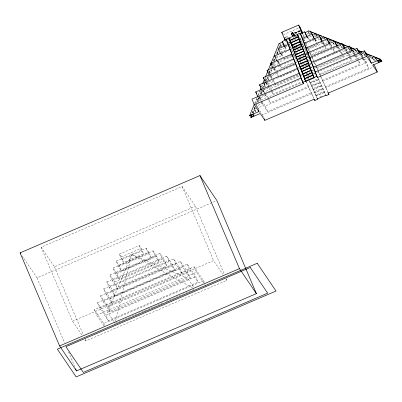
<?xml version="1.0" encoding="UTF-8"?>
<svg xmlns="http://www.w3.org/2000/svg" width="402" height="402" viewBox="0 0 402 402"><rect width="100%" height="100%" fill="white"/><g stroke="black" fill="none" stroke-linecap="round" stroke-linejoin="round"><path stroke-width="0.3" stroke-dasharray="2.01 1.51" d="M115.675 320.932L131.665 254.516L187.417 277.968L193.905 287.546M254.682 103.339L256.808 98.123M257.989 95.224L259.647 91.169M261.3 87.108L262.486 84.209M254.943 103.731L257.31 97.932M258.255 95.616L260.144 90.978M261.802 86.917L262.983 84.023M264.878 79.385L265.586 77.641M252.426 113.022L254.793 107.223M256.446 103.163L259.049 96.787M259.993 94.47L261.652 90.41M262.596 88.093L264.486 83.455M265.672 80.556L267.089 77.073M268.742 73.018L269.928 70.119M270.873 67.797L271.345 66.642M272.29 64.32L273.471 61.421M273.707 60.843L274.656 58.526M276.31 54.466L277.968 50.406M279.149 47.506L280.093 45.19L280.862 44.858L281.561 46.501M252.928 112.831L255.295 107.032M257.185 102.394L259.315 97.178M260.496 94.279L262.149 90.219M263.094 87.902L264.988 83.264M265.933 80.943L267.591 76.888M269.245 72.827L270.425 69.928M272.556 64.712L273.265 62.973M274.209 60.652L274.918 58.913M277.048 53.697L278.465 50.22M279.651 47.32L280.36 45.582L283.732 44.13M253.074 113.228L252.376 111.58L254.592 110.63L254.938 109.781L254.009 107.59L256.22 106.636M259.476 98.651L259.823 97.797L260.617 98.972L260.27 99.822L258.059 100.771L257.265 99.601L259.476 98.651L260.27 99.822M261.104 94.656L261.451 93.807L260.521 91.611L262.732 90.661L263.084 89.812L263.873 90.983L263.526 91.832L261.315 92.787L260.521 91.611M265.441 82.912L263.782 83.626L264.712 85.817L264.365 86.666L262.149 87.621L262.848 89.264M266.109 81.274L265.41 79.631L267.621 78.681L267.968 77.827L267.506 76.732M270.878 70.692L271.224 69.842L272.018 71.013L271.672 71.863L269.461 72.817L268.667 71.641L270.878 70.692L271.672 71.863M280.651 46.727L281.003 45.878L280.305 44.235M252.376 111.58L253.17 112.756L255.381 111.801L255.732 110.952L254.009 107.59M263.782 83.626L264.576 84.797L266.787 83.847L267.134 82.993L266.436 81.35M267.31 80.33L268.415 79.852L268.762 79.003L267.832 76.807L270.043 75.857L269.25 74.687M272.717 64.828L274.933 63.878L275.28 63.024L274.486 61.853M113.726 321.354L107.58 312.279L131.665 254.516L192.729 287.857M283.335 34.672L298.515 28.145M293.827 32.959L299.771 30.406M299.907 30.602L293.957 33.155L294.666 34.828M284.812 37.341L287.194 36.567L284.943 37.532M300.038 30.793L294.088 33.351L300.168 30.989M300.299 31.185L294.354 33.743L295.671 36.723L296.751 36.255M300.435 31.381L294.485 33.939L295.194 35.607M287.249 39.838L288.244 39.16M289.797 38.753L290.917 38.265M293.731 37.059L299.354 34.642M293.365 37.336L294.767 36.733M295.535 36.527L297.158 35.828M297.701 35.597L299.319 34.899M306.641 34.286L310.012 32.833L318.706 36.27M288.571 42.3L290.817 41.336M291.38 41.094L300.379 37.23M302.626 36.26L303.751 35.778L302.806 33.552M284.335 44.627L287.149 43.416M287.711 43.175L289.978 42.24M302.892 36.652L305.138 35.688M289.108 42.818L290.048 42.416M278.44 47.682L280.099 46.969M312.178 33.18L309.967 34.13L309.113 33.793L308.183 31.602M291.138 42.346L288.892 43.31L296.369 59.727M300.761 40.014L300.063 38.371L301.259 37.994M285.113 46.848L287.747 45.712M303.384 38.994L307.078 37.406L307.475 37.994L311.972 36.059M279.923 49.833L284.983 47.657M277.742 53.868L276.812 51.672L279.023 50.722M316.173 34.758L313.962 35.708L314.751 36.878L316.967 35.929L317.66 37.572M276.812 51.672L277.606 52.848L279.817 51.893M280.681 52.029L286.304 49.612L285.164 46.928M313.856 37.773L308.796 39.944L307.656 37.265M294.314 48.044L296.003 47.315M298.812 46.109L300.5 45.386M301.063 45.14L302.751 44.416L305.334 50.094M300.706 45.692L294.525 48.351L295.455 50.541L301.636 47.883M301.269 45.451L302.957 44.722M281.345 54.044L282.983 53.34M285.174 52.401L288.998 50.758M305.786 43.542L314.535 39.778L315.459 41.15L319.399 39.456M276.531 56.602L278.189 55.888M276.104 58.064L281.722 55.647L281.249 54.531M274.018 60.757L273.556 59.662L275.767 58.712M321.947 38.863L323.605 38.15M302.198 47.642L303.887 46.913M273.033 63.179L274.139 62.707L274.933 63.878M291.329 55.335L277.013 61.486L278.465 63.637L273.405 65.807M307.103 48.552L321.992 42.155L323.449 44.3L327.384 42.612M283.973 58.968L291.626 55.677M292.174 55.441L293.812 54.737L296.706 61.089M317.711 44.466L307.867 48.697L309.58 52.265M277.717 60.446L278.877 62.164L292.048 56.501M292.621 56.255L294.339 55.521M308.399 49.476L323.861 42.833L325.042 45.617M304.52 51.25L305.641 50.768L307.997 55.898M270.295 67.652L271.953 66.938M330.489 41.783L331.595 41.305M305.656 53.752L306.781 53.27M274.164 68.003L275.852 67.28M278.661 66.069L279.787 65.586L281.244 67.737L293.842 62.32M304.279 55.154L298.656 57.571L298.862 57.878L302.239 56.426M304.842 54.913L307.088 53.943M274.365 68.204L293.741 59.878M309.505 53.099L329.454 44.527L331.434 47.456L330.017 44.114M306.173 54.737L307.299 54.25M309.816 52.818L310.761 55.049L326.223 48.401L325.278 46.175M299.791 60.069L304.852 57.893M307.103 56.928L308.228 56.446M294.385 63.094L276.149 70.933L274.496 68.491M294.952 62.853L297.234 61.873M331.806 47.014L311.294 55.828L310.761 55.049M306.852 57.848L308.535 57.119M333.122 46.732L334.811 46.009M307.62 57.913L308.746 57.431M270.008 75.656L295.008 64.908M310.771 58.134L336.911 46.898L338.796 49.682M339.268 46.109L340.926 45.396L341.856 47.587L342.71 47.923L341.916 46.753L341.067 46.416L340.132 44.22M271.852 78.219L270.908 75.993L276.531 73.576L278.184 76.018M339.951 49.31L338.378 46.994L332.761 49.411L334.74 52.34L333.087 48.441M307.987 60.345L309.676 59.622M308.299 61.024L309.419 60.541M302.319 63.988L306.254 62.295M308.505 61.33L309.63 60.848M298.46 67.933L299.601 67.441M304.937 65.456L306.625 64.732M309.434 63.521L310.56 63.039M279.671 77.013L296.148 69.933M298.425 68.958L299.56 68.466M319.866 59.737L314.183 62.184L317.55 69.646M320.434 59.496L323.278 58.275M323.846 58.029L327.821 56.32M328.394 56.074L330.097 55.345M332.936 54.124L340.891 50.702L343.258 56.275L316.55 67.752M268.486 81.887L265.652 83.103L267.677 86.098M269.054 81.641L271.893 80.425M272.455 80.179L276.43 78.475M276.993 78.229L296.279 69.943M302.686 66.42L302.997 67.099L307.495 65.164M309.741 64.199L310.867 63.717M313.173 62.682L323.384 58.295M323.952 58.049L331.323 54.883M331.891 54.637L344.368 49.275L346.062 51.768M309.952 64.506L311.078 64.024M345.851 49.165L346.705 49.501L348.916 48.547L349.846 50.742L348.122 47.376L348.916 48.547M261.134 99.952L266.757 97.54L264.39 91.968L270.013 89.551L267.652 83.978L273.275 81.561L274.214 82.953M340.273 51.451L340.745 52.561L346.368 50.149L348.057 52.642M305.821 68.873L308.63 67.662M309.193 67.42L312.007 66.214M311.188 67.375L312.314 66.893M310.836 67.923L311.962 67.441M263.591 89.571L299.244 74.249M314.449 67.712L348.951 52.883M349.529 52.637L351.83 51.647L353.775 54.521M268.692 87.596L263.069 90.013L264.25 92.802M356.901 51.702L354.69 52.652L353.84 52.315L353.046 51.144L353.896 51.481L356.112 50.531L357.368 52.798M274.531 83.42L275.787 85.274L299.083 75.259M299.651 75.013L301.927 74.038M269.003 85.978L270.692 88.47L299.621 76.038M300.183 75.792L301.887 75.063M317.077 68.536L349.408 54.637L350.594 57.426M312.073 70.792L313.761 70.069M306.098 73.757L310.595 71.822M311.158 71.581L313.409 70.616M347.785 53.491L348.735 55.717L354.358 53.3L355.328 54.742M307.59 75.707L310.962 74.259M313.213 73.29L314.339 72.807M258.652 97.274L300.505 79.284M316.856 72.254L360.895 53.28L361.825 55.471L362.679 55.808L364.89 54.858L365.358 55.953M313.52 73.968L314.645 73.486M313.731 74.275L314.856 73.792M258.446 95.983L259.813 98.003L265.436 95.586L264.491 93.354M354.102 55.004L355.398 56.918L361.021 54.501L362.674 58.406M360.569 53.205L361.031 54.3L361.885 54.637L364.096 53.687L364.89 54.858M270.692 90.55L273.053 94.043L301.415 81.852M318.5 71.878L319.444 74.104L351.775 60.21L350.83 57.983M354.358 53.3L356.72 58.873L362.343 56.456L363.368 57.968M265.039 92.927L267.963 97.239L301.892 82.656M319.444 74.104L319.972 74.888L357.926 58.576L358.634 60.245M255.637 103.595L256.431 104.766L258.642 103.816M309.223 80.656L309.922 82.299L318.354 78.676L325.59 94.555M261.702 102.46L262.174 103.575L256.551 105.987L255.893 105.012M309.922 82.299L310.228 82.978L318.665 79.355M362.021 58.059L363.388 60.074L367.322 58.385M310.228 82.978L310.439 83.284L318.871 79.661M369.875 57.793L372.086 56.843L373.81 60.205L374.659 60.541L376.87 59.591L376.342 58.808M254.798 108.761L257.014 107.811M372.88 58.014L370.664 58.963L369.815 58.627M258.587 109.615L257.878 107.942L263.501 105.525L267.596 111.58L311.173 92.852L314.068 99.204M363.287 58.687L364.709 62.029L368.081 60.576M267.405 98.495L270.325 102.811L308.279 86.5L311.173 92.852M320.917 77.114L322.339 80.455L360.292 64.144L358.87 60.802M310.439 83.284L311.369 85.48L319.801 81.852M261.818 100.962L265.235 106.007L308.811 87.279M322.866 81.239L366.443 62.511L368.805 68.084L325.233 86.812L322.339 80.455M372.086 56.843L373.016 59.034L373.865 59.37L376.076 58.416M311.369 85.48L311.676 86.154L320.113 82.531M311.676 86.154L311.887 86.46L320.319 82.837M311.887 86.46L312.816 88.656L321.248 85.028M312.816 88.656L313.123 89.329L321.56 85.706M313.123 89.329L313.334 89.641L321.766 86.013M313.334 89.641L314.263 91.832L322.695 88.204M257.878 107.942L262.506 114.776L311.701 93.631M325.233 86.812L325.761 87.591L372.669 67.43M314.263 91.832L314.57 92.505L323.007 88.882M314.57 92.505L314.781 92.817L323.213 89.189M314.781 92.817L315.711 95.008L324.143 91.38M315.711 95.008L316.017 95.686L324.454 92.058M316.017 95.686L316.223 95.993L324.66 92.365M319.967 96.972L322.781 95.766M81.712 334.755L72.556 321.238L41.12 247.18L182.151 186.568L195.467 206.231L224.406 274.405M41.12 247.18L54.436 266.843L195.467 206.231M22.216 255.994L37.019 277.857L216.321 200.794M119.349 254.134L139.308 245.557L141.187 248.325L143.519 253.823L123.56 262.4L121.68 259.627L119.349 254.134L121.228 256.903L123.56 262.4M121.228 256.903L141.187 248.325M116.223 261.079L146.162 248.21L148.976 252.371L151.308 257.863L121.369 270.727L118.555 266.571L116.223 261.079L119.042 265.24L121.369 270.727M121.68 259.627L141.64 251.049L143.519 253.823M119.042 265.24L148.976 252.371M113.098 268.018L153.011 250.863L156.77 256.411L159.102 261.903L119.183 279.058L115.429 273.516L113.098 268.018L116.851 273.566L119.183 279.058M118.555 266.571L148.494 253.702L151.308 257.863M109.967 274.968L159.865 253.521L164.559 260.451L166.89 265.948L116.992 287.39L112.299 280.46L109.967 274.968L114.66 281.897L116.992 287.39M115.429 273.516L155.343 256.36L159.102 261.903M116.851 273.566L156.77 256.411M106.842 281.913L166.719 256.18L172.352 264.496L174.679 269.988L114.806 295.721L109.173 287.405L106.842 281.913L112.475 290.229L114.806 295.721M112.299 280.46L162.197 259.014L166.89 265.948M114.66 281.897L164.559 260.451M103.716 288.852L110.284 298.56L112.615 304.053L106.048 294.349L103.716 288.852L173.569 258.833L180.141 268.536L182.473 274.028L175.9 264.325L173.569 258.833M109.173 287.405L169.051 261.667L174.679 269.988M112.475 290.229L172.352 264.496M100.585 295.802L180.423 261.486L187.93 272.581L190.262 278.073L110.429 312.384L102.917 301.294L100.585 295.802L108.098 306.892L110.429 312.384M106.048 294.349L175.9 264.325M97.46 302.746L187.272 264.144L195.724 276.621L198.055 282.114L108.238 320.716L99.791 308.233L97.46 302.746L105.907 315.223L108.238 320.716M102.917 301.294L182.754 266.983L190.262 278.073M110.284 298.56L180.141 268.536M103.967 325.967L96.666 315.183L94.329 309.686L194.126 266.797L203.512 280.661L204.447 282.857M99.791 308.233L189.603 269.636L198.055 282.114M72.556 321.238L213.588 260.627L222.743 274.144M108.098 306.892L187.93 272.581M96.666 315.183L196.457 272.29L204.452 284.103M107.58 312.279L187.417 277.968M105.907 315.223L195.724 276.621M94.329 309.686L103.721 323.55L203.512 280.661M115.665 323.123L162.765 302.882M166.207 301.399L194.352 289.304M85.038 339.67L85.872 340.901L226.904 280.284L226.215 278.671M362.604 52.175L364.343 52.863M362.87 52.567L364.031 53.024M310.329 32.673L313.806 34.049M314.384 34.276L318.444 35.879M321.922 37.255L324.821 38.396M329.459 40.23L331.198 40.919M336.997 43.205L338.735 43.893M348.011 47.557L349.172 48.014M354.966 50.305L356.705 50.989M361.343 52.823L364.825 54.195M368.88 55.798L372.94 57.401M375.257 58.315L378.156 59.461M321.605 37.416L324.504 38.557M329.143 40.391L330.881 41.079M337.258 43.597L338.419 44.054M347.695 47.717L350.016 48.632M354.654 50.466L357.549 51.612M361.031 52.984L365.086 54.587M368.564 55.958L377.84 59.622M325.087 40.105L325.942 40.441L326.736 41.612L325.881 41.275M333.077 43.26L333.926 43.597L334.72 44.768L333.871 44.431L332.379 41.617M349.052 49.567L349.906 49.903L350.695 51.074M365.88 56.215L365.026 55.878L364.096 53.687M317.897 38.12L318.746 38.456M337.866 46.009L338.715 46.346M373.865 59.37L374.659 60.541M373.016 59.034L373.81 60.205M361.885 54.637L362.679 55.808M361.031 54.3L361.825 55.471M360.338 53.496L361.021 54.501M363.709 58.476L366.443 62.511M359.287 54.019L361.679 57.551M364.709 62.029L368.805 68.084M357.835 53.893L356.112 50.531M353.896 51.481L354.69 52.652M355.654 55.22L357.926 58.576M356.72 58.873L358.021 60.792M358.343 61.27L360.292 64.144M345.911 48.325L346.705 49.501M348.398 53.139L349.408 54.637M346.398 52.27L347.413 53.767L353.031 51.35L354.69 55.25M348.735 55.717L349.745 57.215M350.087 57.717L351.775 60.21M341.067 46.416L341.856 47.587M340.745 52.561L342.318 54.883M342.63 55.345L343.258 56.275M330.725 44.326L332.379 46.768M324.424 38.306L324.952 39.084M322.987 41.542L323.861 42.833M324.771 46.255L326.223 48.401M316.434 35.15L316.967 35.929M308.45 31.994L309.907 34.969L309.113 33.793M302.163 33.436L303.751 35.778M285.294 40.682L286.566 42.557M302.997 67.099L303.203 67.405M280.068 43.687L280.862 44.858M281.003 45.878L281.531 46.657M280.093 45.19L280.36 45.582M280.797 54.28L281.722 55.647M273.556 59.662L274.35 60.833M273.224 68.692L274.878 71.134M270.908 75.993L272.476 78.31M269.435 75.898L271.32 78.681M267.968 77.827L268.762 79.003M267.621 78.681L268.415 79.852M265.41 79.631L266.204 80.802M267.652 83.978L268.662 85.475M265.993 82.676L266.787 83.847M264.712 85.817L265.24 86.596M262.732 90.661L263.526 91.832M261.863 90.314L263.812 93.189M264.134 93.666L265.436 95.586M258.079 97.52L260.471 101.053M260.808 101.555L262.174 103.575M256.566 105.786L257.36 106.957L256.431 104.766M254.938 109.781L255.732 110.952M254.592 110.63L255.381 111.801M226.07 279.058L226.904 280.284M204.804 284.616L205.844 286.154M114.067 321.856L115.093 323.369M303.721 38.969L305.007 41.798M305.269 42.366L307.073 46.325M307.329 46.893L315.58 65.008M315.841 65.571L317.902 70.099M318.163 70.667L320.223 75.194M320.479 75.762L328.218 92.741M300.133 38.476L307.615 54.893M307.872 55.461L308.646 57.159M318.444 78.666L325.404 93.952M300.992 40.562L302.751 44.416M292.731 44.366L293.505 46.064M294.54 48.33L295.57 50.592M296.601 52.858L297.631 55.124M299.178 58.521L299.952 60.215M300.209 60.782L300.982 62.481M301.244 63.049L302.018 64.747M302.274 65.31L303.304 67.576M305.626 72.672L306.399 74.37M306.656 74.933L307.429 76.631M307.691 77.199L308.46 78.898M309.495 81.159L316.972 97.575M306.424 81.802L313.902 98.219M376.312 58.963L376.774 60.064M362.343 56.456L363.051 58.129M362.916 58.958L363.388 60.074M353.142 50.672L353.84 52.315M354.926 55.808L355.398 56.918M346.368 50.149L347.549 52.933M345.283 48.753L346.936 52.652M338.378 46.994L339.328 49.22M337.77 46.712L338.951 49.496M333.173 42.788L333.871 44.431M330.63 44.396L331.575 46.622M324.158 37.914L324.625 39.009M323.118 42.356L324.062 44.582M322.504 42.074L323.449 44.3M316.404 35.306L317.103 36.949M315.344 38.899L316.997 42.798M315.128 39.2L316.545 42.542M314.751 39.476L315.459 41.15M307.771 37.19L308.957 39.974M307.017 36.919L307.475 37.994M325.761 87.591L327.886 92.606M319.972 74.888L320.68 76.556M312.002 57.501L313.655 61.4M305.741 43.682L307.394 47.582M303.611 39.125L304.746 41.808M316.223 95.993L316.922 97.636M300.545 61.601L301.239 63.245M296.435 52.622L296.902 53.717M287.063 36.371L287.666 37.682M305.917 80.928L308.279 86.5M293.812 54.737L288.641 43.019M285.284 46.853L286.465 49.642M281.842 53.953L283.028 56.737M281.39 53.702L283.048 57.602M277.606 52.848L278.536 55.039M278.877 62.164L281.244 67.737M277.898 61.129L279.787 65.586M277.521 61.405L278.465 63.637M276.857 72.606L278.516 76.506M274.4 68.561L276.058 72.46M272.953 65.375L273.651 67.018M273.787 68.28L275.209 71.621M271.325 69.37L272.018 71.013M273.42 79.702L275.787 85.274M272.797 80.45L273.275 81.561M269.461 72.817L270.39 75.008M268.898 72.189L269.596 73.837M270.059 75.154L271.712 79.053M270.692 88.47L273.053 94.043M266.566 82.586L267.747 85.37M264.576 84.797L265.27 86.44M267.963 97.239L268.672 98.912M268.908 99.47L270.325 102.811M263.411 89.887L263.873 90.983M261.315 92.787L262.245 94.978M265.235 106.007L267.596 111.58M262.315 102.741L263.501 105.525M259.687 96.776L260.617 98.972M259.813 98.003L261.466 101.902M258.059 100.771L258.988 102.962M257.265 99.601L258.195 101.791M262.506 114.776L263.451 117.007M259.531 111.841L260.004 112.957M256.788 106.545L257.501 108.218M253.17 112.756L253.868 114.399M182.151 186.568L213.588 260.627M194.126 266.797L196.457 272.29M187.272 264.144L189.603 269.636M180.423 261.486L182.754 266.983M166.719 256.18L169.051 261.667M159.865 253.521L162.197 259.014M153.011 250.863L155.343 256.36M146.162 248.21L148.494 253.702M139.308 245.557L141.64 251.049M103.721 323.55L104.651 325.751M54.436 266.843L83.375 335.022M85.184 339.283L85.872 340.901M37.019 277.857L64.632 342.911M68.511 352.046L74.651 366.513"/><path stroke-width="0.6" d="M253.31 113.776L252.958 114.625L249.979 115.907L249.712 115.515L254.205 104.5M257.28 96.962L257.752 95.807M260.119 90.008L261.064 87.686M262.722 83.631L264.375 79.571M265.32 77.254L267.687 71.455M268.159 70.295L279.038 43.627L282.41 42.18L282.837 42.491L282.219 41.501L286.159 39.808M249.979 115.907L250.451 114.746M270.551 65.471L271.26 63.727M317.158 98.183L317.746 99.274L314.932 100.48L314.068 99.204L264.868 120.349L260.24 113.515L251.039 117.469L250.773 117.077L251.717 114.761M251.039 117.469L251.511 116.309M250.773 117.077L253.752 115.796L254.099 114.947M285.058 40.13L281.747 32.326L298.616 25.08L300.204 27.421L302.57 32.994M299.078 27.904L300.204 27.421M293.842 35.366L292.435 35.969L291.254 33.185L292.661 32.577L294.108 35.753L292.661 32.577M291.254 33.185L291.52 33.572L292.922 32.969M303.49 83.581L301.123 78.008L251.923 99.153L254.29 104.726L303.49 83.581L302.626 82.299L286.098 39.19L288.912 37.984L290.108 40.793L289.902 40.486L298.334 36.858L298.545 37.17L297.344 34.361L300.158 33.15L302.862 39.22M288.983 38.089L297.42 34.466M300.214 33.768L304.711 31.833L305.239 32.617M288.671 39.235L289.797 38.753M299.917 34.401L301.038 33.919M348.69 46.682L308.691 30.884L305.198 32.627L307.017 36.919M282.752 42.285L282.41 42.18M289.917 40.28L298.349 36.657M301.093 44.044L302.023 46.235L293.586 49.863L292.656 47.672L301.093 44.044L301.299 44.351L301.103 43.843L292.671 47.466L291.736 45.275L300.173 41.652L300.379 41.959L299.254 39.255L290.822 42.878L291.028 43.19L290.832 42.677L299.269 39.054L298.334 36.858M280.561 53.722L278.435 48.707L288.274 44.481L289.927 48.381M314.515 38.919L312.168 34.21L302.329 38.436L304.46 43.451M300.183 41.446L291.751 45.074L290.822 42.878M292.51 45.341L294.194 44.617M295.319 44.135L297.008 43.406M298.133 42.924L299.817 42.2M293.425 47.737L295.113 47.009M296.239 46.526L297.927 45.803M276.777 60.928L274.646 55.913L290.108 49.27L291.767 53.17M322.268 41.517L321.082 38.733L319.63 36.582L304.168 43.23L306.53 48.798L306.002 48.019L327.087 38.954L329.781 43.557M319.957 39.215L321.082 38.733M294.505 52.255L302.937 48.632L302.008 46.441L293.576 50.064L294.701 52.768L294.49 52.461L302.927 48.838L303.626 50.481M272.988 68.134L270.858 63.124L291.947 54.059M303.847 51.23L295.41 54.858L296.535 57.556L296.329 57.25L304.761 53.627L304.972 53.933L303.857 51.029L295.425 54.652L294.49 52.461M296.339 57.049L304.776 53.421M269.199 75.34L267.074 70.33L293.782 58.848L295.671 63.305M345.047 48.195L342.007 43.702L309.676 57.597L310.203 58.38L307.837 52.808L334.544 41.331L337.529 46.155M298.178 61.838L306.61 58.215L305.681 56.019L297.244 59.647L298.374 62.35M265.415 82.551L263.285 77.536L295.616 63.642M299.093 64.235L307.53 60.607L306.6 58.416L298.163 62.039L299.289 64.742M300.013 66.626L308.445 63.003L307.515 60.813L299.083 64.436L300.209 67.139M306.957 64.24L308.641 63.511M261.627 89.757L259.501 84.742L297.455 68.43L299.344 72.888M352.383 50.391L349.464 46.074L311.51 62.39L313.877 67.958M300.932 69.023L309.364 65.395L308.434 63.204L299.998 66.832L301.128 69.531M302.249 69.049L303.937 68.325M302.043 71.928L301.847 71.415L310.284 67.792M257.843 96.962L255.712 91.947L299.289 73.219L300.942 77.119M359.996 52.989L356.921 48.451L313.344 67.179L315.711 72.747L315.183 71.968L364.383 50.823L369.011 57.657L371.373 63.23L380.578 59.275L380.84 59.662L377.86 60.943L377.011 60.612M302.766 73.812L311.198 70.189L310.269 67.993L301.837 71.621L302.962 74.325M311.198 70.189L311.394 70.697L311.188 70.39L302.756 74.013L303.882 76.717L303.671 76.41L312.108 72.787L313.037 74.978L304.6 78.601L304.796 79.114L304.59 78.807L313.022 75.179L314.148 77.882L305.716 81.505L288.912 37.984M303.686 76.209L312.118 72.581L311.188 70.39M307.048 78.144L308.173 77.661M309.857 76.938L310.982 76.455M305.716 81.505L305.52 80.998L313.952 77.37M302.626 82.299L305.435 81.093M297.344 34.361L313.872 77.47L316.681 76.259L317.545 77.541L366.745 56.396L371.373 63.23M249.712 115.515L258.918 111.56L258.446 110.444M377.805 61.782L378.654 62.119L381.634 60.838L381.9 61.225L372.694 65.184L377.322 72.018L328.122 93.163L328.992 94.44L326.178 95.651L325.59 94.555M317.464 98.862L325.896 95.234M20.1 252.868L199.965 175.568L216.884 200.553L256.391 293.626L76.526 370.93L59.607 345.941L20.1 252.868L20.628 253.652M59.607 345.941L239.471 268.636L256.391 293.626M349.851 47.14L355.072 49.2M357.966 50.345L362.026 51.948M366.086 53.551L380.578 59.275M310.113 31.733L313.012 32.874M314.173 33.336L317.072 34.477M318.228 34.939L321.711 36.311M323.449 36.999L341.419 44.094M342.579 44.552L345.479 45.697M346.64 46.155L348.378 46.843M350.695 47.758L353.594 48.903M358.232 50.732L361.71 52.109M365.77 53.712L371.569 55.999M373.307 56.687L380.84 59.662M379.895 60.149L381.634 60.838M379.583 60.31L381.9 61.225M377.86 60.943L378.654 62.119M373.639 64.491L374.96 66.446L377.322 72.018M337.072 44.838L337.6 45.617M329.082 41.682L329.876 42.853M321.097 38.527L321.891 39.697M308.691 30.884L308.952 31.271M301.249 30.527L302.435 33.311M301.515 30.914L302.46 33.145M307.837 52.808L308.369 53.592L306.002 48.019M313.872 77.47L314.148 77.882M281.747 32.326L282.385 33.265M286.098 39.19L286.42 39.662M284.38 37.773L285.194 39.808M279.038 43.627L279.3 44.019M278.435 48.707L279.048 49.622M274.646 55.913L275.521 57.205M270.858 63.124L271.521 64.099M267.074 70.33L268.013 71.722M263.285 77.536L263.963 78.531M259.501 84.742L260.797 86.661M255.712 91.947L256.737 93.46M254.29 104.726L258.918 111.56M252.958 114.625L253.752 115.796M328.218 92.741L328.992 94.44M314.419 99.349L314.932 100.48M364.383 50.823L366.745 56.396M356.921 48.451L359.051 53.466M349.464 46.074L351.594 51.089M344.594 46.893L345.057 47.989M342.007 43.702L344.132 48.717M334.544 41.331L336.675 46.346M327.087 38.954L329.218 43.969M319.63 36.582L321.756 41.597M312.168 34.21L314.299 39.225M304.711 31.833L306.842 36.848M298.616 25.08L302.163 33.436M309.676 57.597L311.801 62.611M315.183 71.968L317.545 77.541M300.173 41.652L300.872 43.295M304.761 53.627L305.691 55.818L297.259 59.441L296.329 57.25M310.048 67.245L309.354 65.601L300.917 69.224L301.847 71.415M291.52 33.572L292.465 35.803M289.902 40.486L290.832 42.677M303.671 76.41L304.6 78.601M304.59 78.807L305.52 80.998M286.525 39.898L288.118 43.652M292.184 54.617L293.365 57.401M295.852 64.194L297.274 67.541M284.621 38.331L285.33 40.004M282.933 42.833L284.526 46.587M282.219 41.501L284.35 46.516M264.159 118.675L264.868 120.349M199.965 175.568L239.471 268.636M75.591 368.719L76.526 370.93M300.158 33.15L316.681 76.259M307.53 60.607L307.726 61.119M257.22 263.265L57.37 349.157L76.169 376.92L276.018 291.028L257.22 263.265M250.255 267.471L65.903 346.7L83.304 372.403L267.662 293.169L250.255 267.471M300.987 30.135L302.168 32.919L300.987 30.135"/></g></svg>
